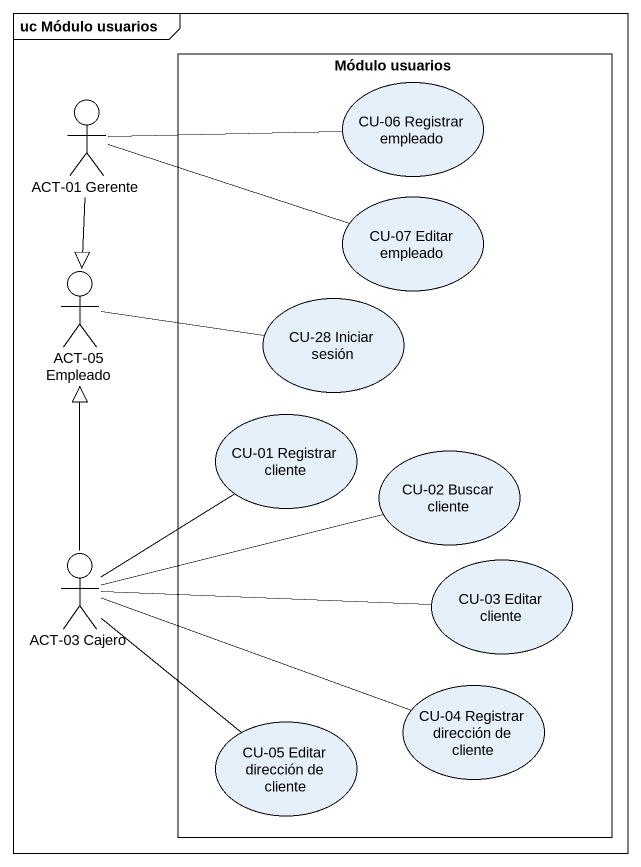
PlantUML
@startuml
mainframe uc Módulo usuarios
rectangle "Módulo usuarios" as Módulo_usuarios {
  usecase "CU-06 Registrar empleado" as CU_06_Registrar_empleado
  usecase "CU-07 Editar empleado" as CU_07_Editar_empleado
  usecase "CU-28 Iniciar sesión" as CU_28_Iniciar_sesión
  usecase "CU-01 Registrar cliente" as CU_01_Registrar_cliente
  usecase "CU-02 Buscar cliente" as CU_02_Buscar_cliente
  usecase "CU-03 Editar cliente" as CU_03_Editar_cliente
  usecase "CU-05 Editar dirección de cliente" as CU_05_Editar_dirección_de
  usecase "CU-04 Registrar dirección de cliente" as CU_04_Registrar_dirección
}
actor "ACT-01 Gerente" as ACT_01_Gerente
actor "ACT-05 Empleado" as ACT_05_Empleado
actor "ACT-03 Cajero" as ACT_03_Cajero
ACT_01_Gerente -right- CU_06_Registrar_empleado
ACT_01_Gerente -right- CU_07_Editar_empleado
ACT_01_Gerente --|> ACT_05_Empleado
ACT_05_Empleado -right- CU_28_Iniciar_sesión
ACT_03_Cajero -up-|> ACT_05_Empleado
ACT_03_Cajero -up- CU_01_Registrar_cliente
ACT_03_Cajero -right- CU_02_Buscar_cliente
ACT_03_Cajero -right- CU_03_Editar_cliente
ACT_03_Cajero -- CU_05_Editar_dirección_de
ACT_03_Cajero -right- CU_04_Registrar_dirección
@enduml
